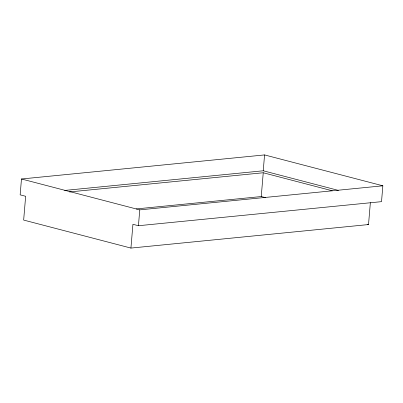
<?xml version="1.0" encoding="UTF-8"?>
<svg xmlns="http://www.w3.org/2000/svg" width="403" height="403" viewBox="0 0 403 403"><rect width="100%" height="100%" fill="white"/><g stroke="black" fill="none" stroke-linecap="round" stroke-linejoin="round"><path stroke-width="0.6" d="M130.93 248.077L132.93 224.29L138.431 225.725L381.52 201.656L382.85 185.798L264.57 154.923L21.48 178.987L20.15 194.851L25.651 196.286L23.656 220.073L130.93 248.077L368.523 224.557L370.362 202.644M138.431 225.725L139.765 209.867L382.85 185.798M64.631 190.443L263.235 170.781L264.57 154.923M136.199 208.93L261.245 196.553L263.245 172.761L332.339 190.8M69.422 191.954L263.245 172.761M263.235 170.781L338.449 190.418M261.245 196.553L265.491 197.656M367.309 224.239L368.523 224.557M21.48 178.987L139.765 209.867"/></g></svg>
